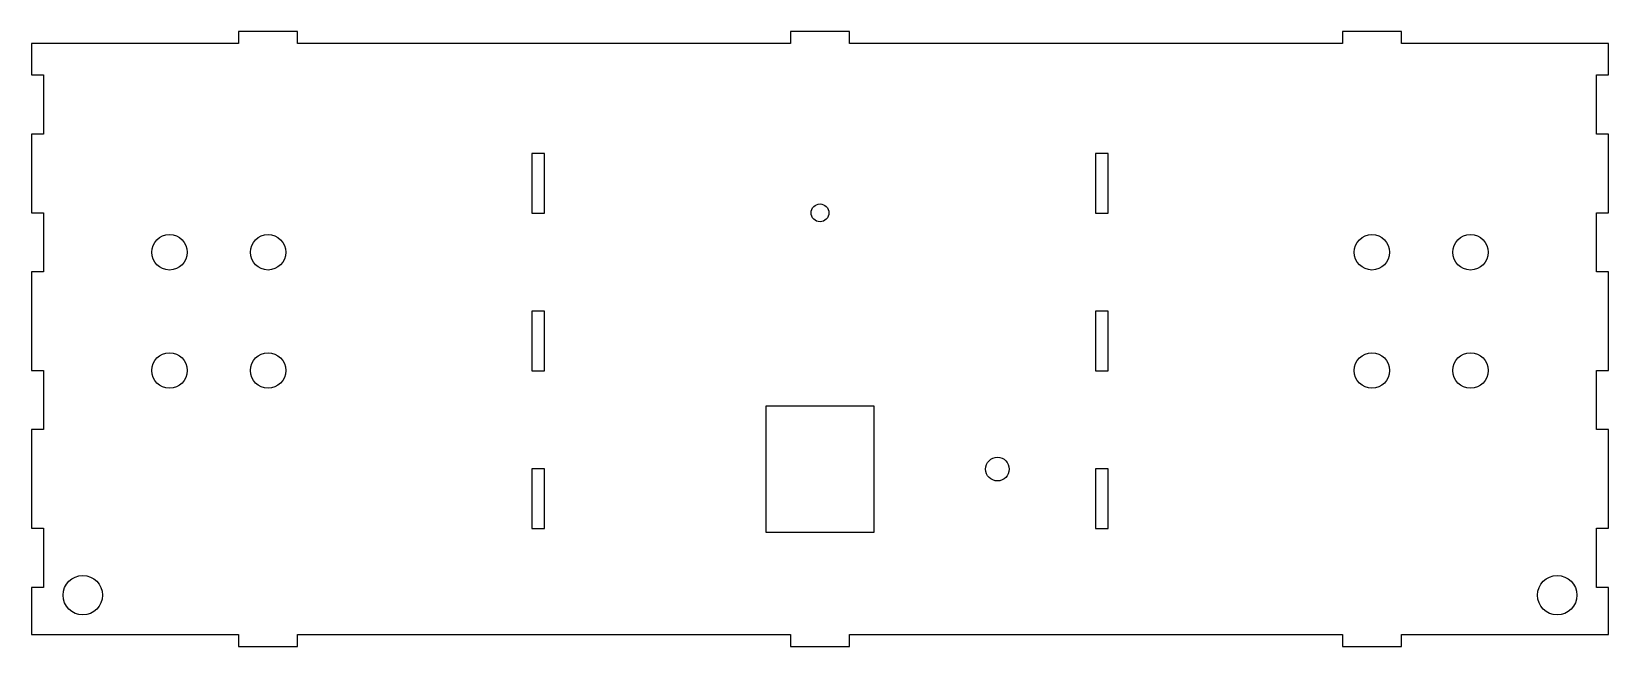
# Model space of a CAD drawing. Header units: metres. Extents: x 0 to 400, y 0 to 156.
import ezdxf

# ---------------------------------------------------------------- set-up
doc = ezdxf.new("R2010")
doc.units = ezdxf.units.M

msp = doc.modelspace()

# ---------------------------------------------------------------- linework, layer by layer
for points in [[(0, 3), (52.5, 3), (52.5, 0), (67.5, 0), (67.5, 3), (192.5, 3), (192.5, 0), (207.5, 0), (207.5, 3), (332.5, 3), (332.5, 0), (347.5, 0), (347.5, 3), (400, 3), (400, 15), (397, 15), (397, 30), (400, 30), (400, 55), (397, 55), (397, 70), (400, 70), (400, 95), (397, 95), (397, 110), (400, 110), (400, 130), (397, 130), (397, 145), (400, 145), (400, 153), (347.5, 153), (347.5, 156), (332.5, 156), (332.5, 153), (207.5, 153), (207.5, 156), (192.5, 156), (192.5, 153), (67.5, 153), (67.5, 156), (52.5, 156), (52.5, 153), (0, 153), (0, 145), (3, 145), (3, 130), (0, 130), (0, 110), (3, 110), (3, 95), (0, 95), (0, 70), (3, 70), (3, 55), (0, 55), (0, 30), (3, 30), (3, 15), (0, 15)], [(126.9, 109.9), (130.1, 109.9), (130.1, 125.1), (126.9, 125.1)], [(269.9, 109.9), (273.1, 109.9), (273.1, 125.1), (269.9, 125.1)], [(126.9, 69.9), (130.1, 69.9), (130.1, 85.1), (126.9, 85.1)], [(269.9, 69.9), (273.1, 69.9), (273.1, 85.1), (269.9, 85.1)], [(186.25, 29), (213.75, 29), (213.75, 61), (186.25, 61)], [(126.9, 29.9), (130.1, 29.9), (130.1, 45.1), (126.9, 45.1)], [(269.9, 29.9), (273.1, 29.9), (273.1, 45.1), (269.9, 45.1)]]:
    msp.add_lwpolyline(points, close=True)
for centre, radius in [((200, 110), 2.25), ((35, 100), 4.5), ((60, 100), 4.5), ((340, 100), 4.5), ((365, 100), 4.5), ((35, 70), 4.5), ((60, 70), 4.5), ((340, 70), 4.5), ((365, 70), 4.5), ((245, 45), 3), ((13, 13), 5), ((387, 13), 5)]:
    msp.add_circle(centre, radius)

doc.saveas('drawing.dxf')
